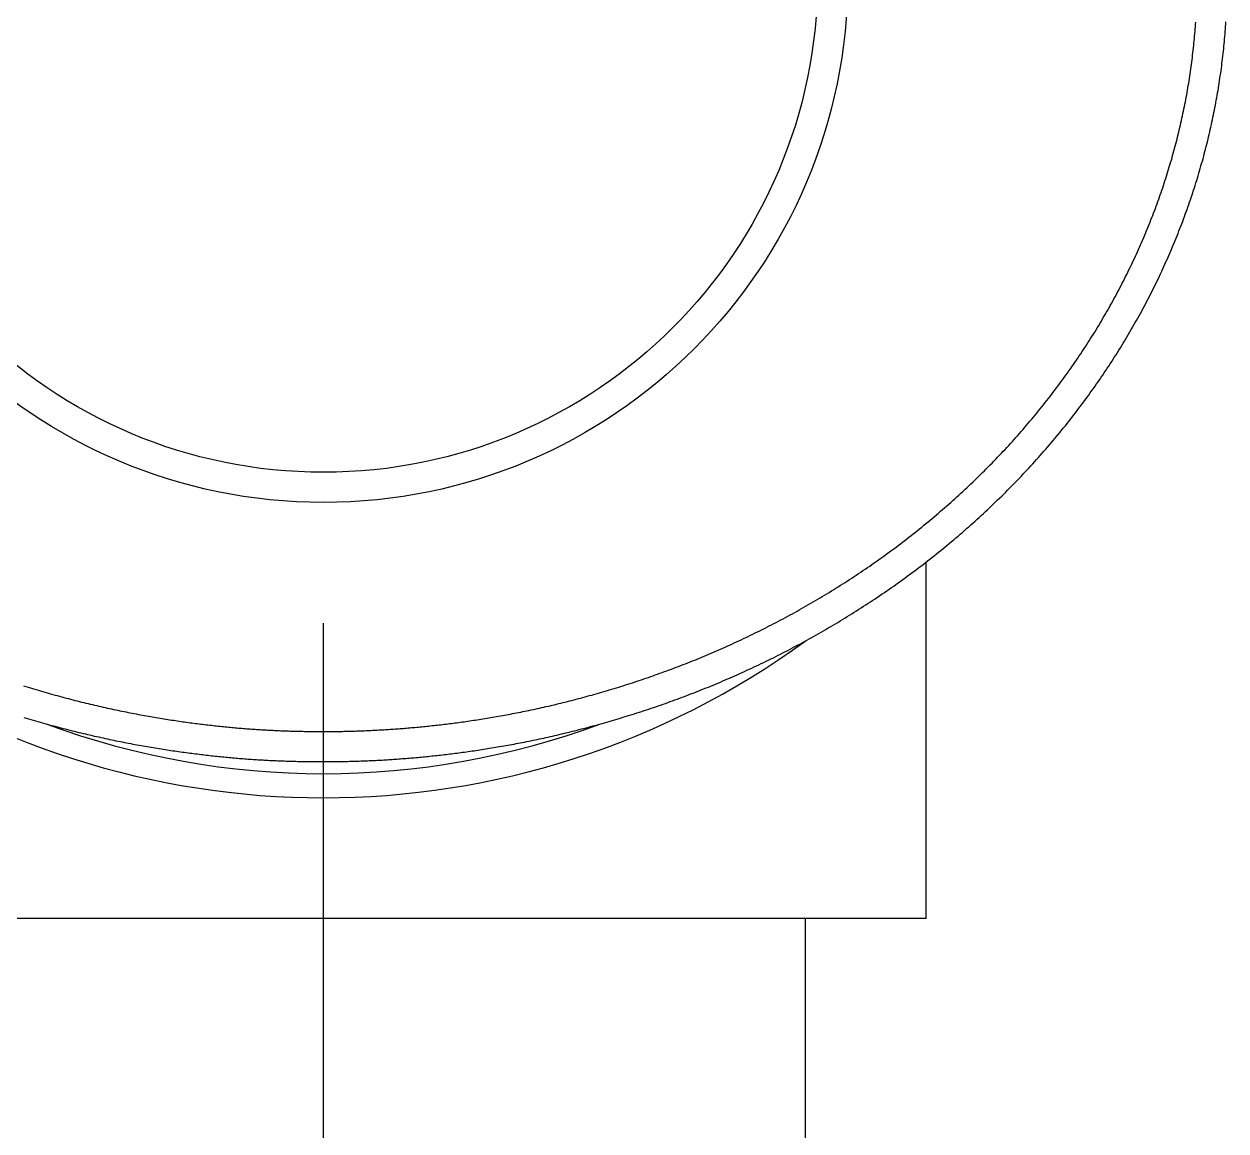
# Model space of a CAD drawing. Extents: x -10.3 to 60.5, y -16.9 to 56.6.
# Drawn here: x 48.55 to 58.53, y 38.24 to 47.42 of the extents above; entities that cross this region are included whole.
import ezdxf

# ---------------------------------------------------------------- set-up
doc = ezdxf.new("R2010")
doc.units = 0
doc.linetypes.add('CENTER', pattern=[50.8, 31.75, -6.35, 6.35, -6.35])
doc.layers.get('0').update_dxf_attribs({"linetype": 'CONTINUOUS'})
doc.layers.add('CENTER', color=1, linetype='CENTER')

msp = doc.modelspace()

# ---------------------------------------------------------------- linework, layer by layer
at = {"color": 7, "linetype": 'CONTINUOUS'}
for p, q in [((56.0368, 40), (56.0368, 42.9552)), ((56.0368, 40), (46.0368, 40)), ((55.0368, 0.3), (55.0368, 40))]:
    msp.add_line(p, q, dxfattribs=at)
at = {"color": 7}
for points in [[(51.0368, 41.3, 0), (51.0503, 41.3, 0), (51.0638, 41.3, 0), (51.0774, 41.3001, 0), (51.0909, 41.3002, 0), (51.1044, 41.3002, 0), (51.1179, 41.3004, 0), (51.1313, 41.3005, 0), (51.1448, 41.3006, 0), (51.1583, 41.3008, 0), (51.1718, 41.301, 0), (51.1853, 41.3012, 0), (51.1988, 41.3014, 0), (51.2123, 41.3017, 0), (51.2258, 41.302, 0), (51.2392, 41.3023, 0), (51.2527, 41.3026, 0), (51.2662, 41.3029, 0), (51.2797, 41.3033, 0), (51.2933, 41.3037, 0), (51.3068, 41.3041, 0), (51.3203, 41.3045, 0), (51.3338, 41.305, 0), (51.3474, 41.3054, 0), (51.3609, 41.3059, 0), (51.3745, 41.3064, 0), (51.3881, 41.307, 0), (51.4017, 41.3075, 0), (51.4153, 41.3081, 0), (51.4289, 41.3087, 0), (51.4425, 41.3094, 0), (51.4561, 41.31, 0), (51.4698, 41.3107, 0), (51.4835, 41.3114, 0), (51.4972, 41.3121, 0), (51.5109, 41.3128, 0), (51.5246, 41.3136, 0), (51.5384, 41.3144, 0), (51.5522, 41.3152, 0), (51.566, 41.3161, 0), (51.5798, 41.3169, 0), (51.5936, 41.3178, 0), (51.6075, 41.3187, 0), (51.6214, 41.3197, 0), (51.6353, 41.3206, 0), (51.6493, 41.3216, 0), (51.6632, 41.3226, 0), (51.6772, 41.3237, 0), (51.6913, 41.3247, 0), (51.7053, 41.3258, 0), (51.7194, 41.3269, 0), (51.7336, 41.3281, 0), (51.7477, 41.3292, 0), (51.7619, 41.3304, 0), (51.7761, 41.3316, 0), (51.7904, 41.3329, 0), (51.8047, 41.3342, 0), (51.819, 41.3354, 0), (51.8334, 41.3368, 0), (51.8478, 41.3381, 0), (51.8622, 41.3395, 0), (51.8767, 41.3409, 0), (51.8912, 41.3423, 0), (51.9058, 41.3438, 0), (51.9204, 41.3453, 0), (51.9351, 41.3468, 0), (51.9498, 41.3483, 0), (51.9645, 41.3499, 0), (51.9793, 41.3515, 0), (51.9941, 41.3532, 0), (52.009, 41.3548, 0), (52.024, 41.3565, 0), (52.0389, 41.3583, 0), (52.054, 41.36, 0), (52.069, 41.3618, 0), (52.0842, 41.3637, 0), (52.0994, 41.3656, 0), (52.1146, 41.3675, 0), (52.1299, 41.3694, 0), (52.1452, 41.3714, 0), (52.1606, 41.3734, 0), (52.1761, 41.3754, 0), (52.1916, 41.3775, 0), (52.2072, 41.3796, 0), (52.2228, 41.3818, 0), (52.2385, 41.384, 0), (52.2543, 41.3862, 0), (52.2701, 41.3885, 0), (52.286, 41.3908, 0), (52.302, 41.3932, 0), (52.318, 41.3955, 0), (52.3341, 41.398, 0), (52.3503, 41.4005, 0), (52.3665, 41.403, 0), (52.3828, 41.4055, 0), (52.3992, 41.4081, 0), (52.4156, 41.4108, 0), (52.4321, 41.4135, 0), (52.4487, 41.4162, 0), (52.4653, 41.419, 0), (52.482, 41.4218, 0), (52.4988, 41.4247, 0), (52.5156, 41.4276, 0), (52.5325, 41.4306, 0), (52.5495, 41.4336, 0), (52.5665, 41.4366, 0), (52.5836, 41.4397, 0), (52.6007, 41.4429, 0), (52.618, 41.4461, 0), (52.6352, 41.4493, 0), (52.6526, 41.4526, 0), (52.67, 41.456, 0), (52.6874, 41.4594, 0), (52.705, 41.4628, 0), (52.7225, 41.4663, 0), (52.7402, 41.4699, 0), (52.7579, 41.4735, 0), (52.7756, 41.4771, 0), (52.7934, 41.4808, 0), (52.8113, 41.4846, 0), (52.8292, 41.4884, 0), (52.8472, 41.4922, 0), (52.8652, 41.4961, 0), (52.8832, 41.5001, 0), (52.9013, 41.5041, 0), (52.9195, 41.5082, 0), (52.9377, 41.5123, 0), (52.9559, 41.5165, 0), (52.9742, 41.5207, 0), (52.9926, 41.525, 0), (53.011, 41.5293, 0), (53.0294, 41.5337, 0), (53.0478, 41.5382, 0), (53.0664, 41.5427, 0), (53.0849, 41.5472, 0), (53.1035, 41.5519, 0), (53.1221, 41.5565, 0), (53.1408, 41.5613, 0), (53.1595, 41.566, 0), (53.1783, 41.5709, 0), (53.1971, 41.5758, 0), (53.2159, 41.5807, 0), (53.2348, 41.5857, 0), (53.2537, 41.5908, 0), (53.2726, 41.5959, 0), (53.2916, 41.6011, 0), (53.3106, 41.6063, 0), (53.3296, 41.6116, 0), (53.3487, 41.6169, 0), (53.3678, 41.6223, 0), (53.3869, 41.6278, 0), (53.4061, 41.6333, 0), (53.4253, 41.6389, 0), (53.4445, 41.6445, 0), (53.4638, 41.6502, 0), (53.4831, 41.6559, 0), (53.5024, 41.6617, 0), (53.5217, 41.6676, 0), (53.5411, 41.6735, 0), (53.5605, 41.6795, 0), (53.5799, 41.6856, 0), (53.5994, 41.6917, 0), (53.6188, 41.6978, 0), (53.6383, 41.704, 0), (53.6579, 41.7103, 0), (53.6774, 41.7167, 0), (53.697, 41.7231, 0), (53.7166, 41.7295, 0), (53.7362, 41.736, 0), (53.7558, 41.7426, 0), (53.7754, 41.7493, 0), (53.7951, 41.756, 0), (53.8148, 41.7627, 0), (53.8345, 41.7695, 0), (53.8542, 41.7764, 0), (53.8739, 41.7834, 0), (53.8937, 41.7904, 0), (53.9134, 41.7975, 0), (53.9332, 41.8046, 0), (53.953, 41.8118, 0), (53.9728, 41.819, 0), (53.9926, 41.8264, 0), (54.0125, 41.8337, 0), (54.0323, 41.8412, 0), (54.0522, 41.8487, 0), (54.072, 41.8563, 0), (54.0919, 41.8639, 0), (54.1118, 41.8716, 0), (54.1317, 41.8794, 0), (54.1516, 41.8872, 0), (54.1715, 41.8951, 0), (54.1914, 41.903, 0), (54.2113, 41.9111, 0), (54.2312, 41.9191, 0), (54.2511, 41.9273, 0), (54.2711, 41.9355, 0), (54.291, 41.9438, 0), (54.3109, 41.9521, 0), (54.3309, 41.9605, 0), (54.3508, 41.969, 0), (54.3707, 41.9775, 0), (54.3907, 41.9861, 0), (54.4106, 41.9948, 0), (54.4306, 42.0035, 0), (54.4505, 42.0123, 0), (54.4705, 42.0212, 0), (54.4904, 42.0302, 0), (54.5104, 42.0392, 0), (54.5303, 42.0482, 0), (54.5503, 42.0574, 0), (54.5702, 42.0666, 0), (54.5902, 42.0759, 0), (54.6101, 42.0852, 0), (54.6301, 42.0946, 0), (54.65, 42.1041, 0), (54.67, 42.1137, 0), (54.69, 42.1233, 0), (54.7099, 42.133, 0), (54.7298, 42.1427, 0), (54.7498, 42.1525, 0), (54.7697, 42.1624, 0), (54.7897, 42.1724, 0), (54.8096, 42.1824, 0), (54.8295, 42.1925, 0), (54.8494, 42.2027, 0), (54.8693, 42.2129, 0), (54.8892, 42.2232, 0), (54.9091, 42.2336, 0), (54.929, 42.244, 0), (54.9489, 42.2545, 0), (54.9688, 42.2651, 0), (54.9886, 42.2757, 0), (55.0085, 42.2864, 0), (55.0283, 42.2972, 0), (55.0481, 42.308, 0), (55.0679, 42.3189, 0), (55.0877, 42.3299, 0), (55.1075, 42.3409, 0), (55.1273, 42.352, 0), (55.147, 42.3632, 0), (55.1668, 42.3745, 0), (55.1865, 42.3858, 0), (55.2062, 42.3972, 0), (55.2259, 42.4086, 0), (55.2455, 42.4201, 0), (55.2652, 42.4317, 0), (55.2848, 42.4434, 0), (55.3045, 42.4551, 0), (55.3241, 42.4669, 0), (55.3436, 42.4787, 0), (55.3632, 42.4906, 0), (55.3827, 42.5026, 0), (55.4022, 42.5147, 0), (55.4217, 42.5268, 0), (55.4412, 42.539, 0), (55.4606, 42.5513, 0), (55.4801, 42.5636, 0), (55.4995, 42.576, 0), (55.5188, 42.5885, 0), (55.5382, 42.601, 0), (55.5575, 42.6136, 0), (55.5768, 42.6262, 0), (55.5961, 42.639, 0), (55.6153, 42.6518, 0), (55.6345, 42.6646, 0), (55.6537, 42.6776, 0), (55.6728, 42.6906, 0), (55.692, 42.7036, 0), (55.7111, 42.7168, 0), (55.7301, 42.73, 0), (55.7491, 42.7433, 0), (55.7681, 42.7566, 0), (55.7871, 42.77, 0), (55.806, 42.7835, 0), (55.8249, 42.797, 0), (55.8438, 42.8106, 0), (55.8626, 42.8243, 0), (55.8814, 42.838, 0), (55.9002, 42.8518, 0), (55.9189, 42.8657, 0), (55.9376, 42.8797, 0), (55.9562, 42.8936, 0), (55.9748, 42.9077, 0), (55.9933, 42.9218, 0), (56.0119, 42.936, 0), (56.0303, 42.9503, 0), (56.0488, 42.9646, 0), (56.0672, 42.979, 0), (56.0855, 42.9934, 0), (56.1038, 43.0079, 0), (56.1221, 43.0225, 0), (56.1403, 43.0371, 0), (56.1585, 43.0518, 0), (56.1766, 43.0666, 0), (56.1947, 43.0814, 0), (56.2128, 43.0963, 0), (56.2308, 43.1112, 0), (56.2487, 43.1262, 0), (56.2666, 43.1412, 0), (56.2845, 43.1564, 0), (56.3023, 43.1715, 0), (56.32, 43.1867, 0), (56.3378, 43.202, 0), (56.3554, 43.2174, 0), (56.373, 43.2328, 0), (56.3906, 43.2482, 0), (56.4081, 43.2638, 0), (56.4255, 43.2793, 0), (56.4429, 43.295, 0), (56.4603, 43.3106, 0), (56.4776, 43.3264, 0), (56.4948, 43.3422, 0), (56.512, 43.358, 0), (56.5291, 43.3739, 0), (56.5462, 43.3899, 0), (56.5632, 43.4059, 0), (56.5802, 43.422, 0), (56.5971, 43.4381, 0), (56.614, 43.4543, 0), (56.6308, 43.4705, 0), (56.6475, 43.4868, 0), (56.6642, 43.5031, 0), (56.6808, 43.5195, 0), (56.6973, 43.5359, 0), (56.7138, 43.5524, 0), (56.7303, 43.569, 0), (56.7466, 43.5856, 0), (56.7629, 43.6022, 0), (56.7792, 43.6189, 0), (56.7954, 43.6356, 0), (56.8115, 43.6524, 0), (56.8275, 43.6693, 0), (56.8435, 43.6861, 0), (56.8595, 43.7031, 0), (56.8753, 43.7201, 0), (56.8911, 43.7371, 0), (56.9068, 43.7542, 0), (56.9225, 43.7713, 0), (56.9381, 43.7885, 0), (56.9536, 43.8057, 0), (56.9691, 43.8229, 0), (56.9844, 43.8402, 0), (56.9997, 43.8576, 0), (57.015, 43.875, 0), (57.0302, 43.8924, 0), (57.0453, 43.9099, 0), (57.0603, 43.9274, 0), (57.0753, 43.9449, 0), (57.0902, 43.9625, 0), (57.105, 43.9802, 0), (57.1197, 43.9978, 0), (57.1344, 44.0155, 0), (57.149, 44.0333, 0), (57.1635, 44.0511, 0), (57.178, 44.0689, 0), (57.1924, 44.0868, 0), (57.2067, 44.1047, 0), (57.221, 44.1226, 0), (57.2351, 44.1406, 0), (57.2492, 44.1586, 0), (57.2633, 44.1766, 0), (57.2772, 44.1947, 0), (57.2911, 44.2128, 0), (57.3049, 44.231, 0), (57.3186, 44.2492, 0), (57.3323, 44.2674, 0), (57.3459, 44.2856, 0), (57.3594, 44.3039, 0), (57.3728, 44.3222, 0), (57.3862, 44.3405, 0), (57.3994, 44.3589, 0), (57.4126, 44.3773, 0), (57.4258, 44.3958, 0), (57.4388, 44.4142, 0), (57.4518, 44.4327, 0), (57.4647, 44.4512, 0), (57.4775, 44.4698, 0), (57.4903, 44.4884, 0), (57.5029, 44.507, 0), (57.5155, 44.5256, 0), (57.5281, 44.5442, 0), (57.5405, 44.5629, 0), (57.5529, 44.5816, 0), (57.5651, 44.6004, 0), (57.5773, 44.6191, 0), (57.5895, 44.6379, 0), (57.6015, 44.6567, 0), (57.6135, 44.6756, 0), (57.6254, 44.6944, 0), (57.6372, 44.7133, 0), (57.6489, 44.7322, 0), (57.6605, 44.7511, 0), (57.6721, 44.7701, 0), (57.6836, 44.789, 0), (57.695, 44.808, 0), (57.7063, 44.827, 0), (57.7176, 44.846, 0), (57.7287, 44.8651, 0), (57.7398, 44.8842, 0), (57.7508, 44.9032, 0), (57.7618, 44.9224, 0), (57.7726, 44.9415, 0), (57.7834, 44.9606, 0), (57.7941, 44.9798, 0), (57.8047, 44.999, 0), (57.8153, 45.0182, 0), (57.8257, 45.0375, 0), (57.8361, 45.0567, 0), (57.8464, 45.076, 0), (57.8566, 45.0953, 0), (57.8668, 45.1146, 0), (57.8769, 45.1339, 0), (57.8869, 45.1533, 0), (57.8968, 45.1726, 0), (57.9066, 45.192, 0), (57.9164, 45.2114, 0), (57.9261, 45.2308, 0), (57.9357, 45.2503, 0), (57.9452, 45.2697, 0), (57.9547, 45.2892, 0), (57.964, 45.3087, 0), (57.9733, 45.3282, 0), (57.9826, 45.3477, 0), (57.9917, 45.3673, 0), (58.0008, 45.3868, 0), (58.0098, 45.4064, 0), (58.0187, 45.426, 0), (58.0275, 45.4456, 0), (58.0363, 45.4652, 0), (58.0449, 45.4849, 0), (58.0536, 45.5045, 0), (58.0621, 45.5242, 0), (58.0705, 45.5439, 0), (58.0789, 45.5636, 0), (58.0872, 45.5833, 0), (58.0954, 45.603, 0), (58.1035, 45.6228, 0), (58.1116, 45.6425, 0), (58.1196, 45.6623, 0), (58.1275, 45.6821, 0), (58.1353, 45.7019, 0), (58.1431, 45.7217, 0), (58.1508, 45.7415, 0), (58.1584, 45.7613, 0), (58.1659, 45.7812, 0), (58.1733, 45.8011, 0), (58.1807, 45.8209, 0), (58.188, 45.8408, 0), (58.1952, 45.8607, 0), (58.2024, 45.8806, 0), (58.2094, 45.9006, 0), (58.2164, 45.9205, 0), (58.2233, 45.9404, 0), (58.2302, 45.9604, 0), (58.2369, 45.9804, 0), (58.2436, 46.0003, 0), (58.2502, 46.0203, 0), (58.2567, 46.0403, 0), (58.2632, 46.0603, 0), (58.2696, 46.0804, 0), (58.2759, 46.1004, 0), (58.2821, 46.1204, 0), (58.2882, 46.1405, 0), (58.2943, 46.1605, 0), (58.3003, 46.1806, 0), (58.3062, 46.2007, 0), (58.3121, 46.2208, 0), (58.3178, 46.2409, 0), (58.3235, 46.261, 0), (58.3292, 46.2811, 0), (58.3347, 46.3012, 0), (58.3402, 46.3213, 0), (58.3456, 46.3415, 0), (58.3509, 46.3616, 0), (58.3561, 46.3818, 0), (58.3613, 46.4019, 0), (58.3664, 46.4221, 0), (58.3714, 46.4423, 0), (58.3763, 46.4625, 0), (58.3812, 46.4827, 0), (58.386, 46.5029, 0), (58.3907, 46.5231, 0), (58.3953, 46.5433, 0), (58.3999, 46.5635, 0), (58.4043, 46.5837, 0), (58.4088, 46.604, 0), (58.4131, 46.6242, 0), (58.4174, 46.6445, 0), (58.4215, 46.6647, 0), (58.4256, 46.685, 0), (58.4297, 46.7052, 0), (58.4336, 46.7255, 0), (58.4375, 46.7458, 0), (58.4413, 46.7661, 0), (58.4451, 46.7864, 0), (58.4487, 46.8067, 0), (58.4523, 46.827, 0), (58.4558, 46.8473, 0), (58.4592, 46.8676, 0), (58.4626, 46.8879, 0), (58.4659, 46.9082, 0), (58.4691, 46.9285, 0), (58.4722, 46.9489, 0), (58.4753, 46.9692, 0), (58.4783, 46.9895, 0), (58.4812, 47.0099, 0), (58.484, 47.0302, 0), (58.4868, 47.0506, 0), (58.4895, 47.0709, 0), (58.4921, 47.0913, 0), (58.4946, 47.1116, 0), (58.4971, 47.132, 0), (58.4995, 47.1524, 0), (58.5018, 47.1727, 0), (58.504, 47.1931, 0), (58.5062, 47.2135, 0), (58.5083, 47.2339, 0), (58.5103, 47.2542, 0), (58.5123, 47.2746, 0), (58.5141, 47.295, 0), (58.5159, 47.3154, 0), (58.5176, 47.3358, 0), (58.5193, 47.3562, 0), (58.5209, 47.3766, 0), (58.5224, 47.397, 0), (58.5238, 47.4174, 0), (58.5251, 47.4378, 0)], [(51.0368, 41.55, 0), (51.0499, 41.55, 0), (51.0631, 41.55, 0), (51.0762, 41.5501, 0), (51.0893, 41.5502, 0), (51.1024, 41.5502, 0), (51.1155, 41.5503, 0), (51.1286, 41.5505, 0), (51.1417, 41.5506, 0), (51.1548, 41.5508, 0), (51.1679, 41.551, 0), (51.181, 41.5512, 0), (51.1941, 41.5514, 0), (51.2072, 41.5517, 0), (51.2203, 41.5519, 0), (51.2334, 41.5522, 0), (51.2465, 41.5525, 0), (51.2596, 41.5528, 0), (51.2727, 41.5532, 0), (51.2859, 41.5536, 0), (51.299, 41.554, 0), (51.3121, 41.5544, 0), (51.3253, 41.5548, 0), (51.3384, 41.5553, 0), (51.3516, 41.5557, 0), (51.3647, 41.5562, 0), (51.3779, 41.5568, 0), (51.3911, 41.5573, 0), (51.4043, 41.5579, 0), (51.4175, 41.5585, 0), (51.4308, 41.5591, 0), (51.444, 41.5597, 0), (51.4573, 41.5604, 0), (51.4706, 41.5611, 0), (51.4839, 41.5618, 0), (51.4972, 41.5625, 0), (51.5105, 41.5632, 0), (51.5239, 41.564, 0), (51.5373, 41.5648, 0), (51.5507, 41.5656, 0), (51.5641, 41.5664, 0), (51.5775, 41.5673, 0), (51.591, 41.5682, 0), (51.6045, 41.5691, 0), (51.618, 41.57, 0), (51.6316, 41.571, 0), (51.6451, 41.572, 0), (51.6587, 41.573, 0), (51.6723, 41.574, 0), (51.686, 41.5751, 0), (51.6997, 41.5762, 0), (51.7134, 41.5773, 0), (51.7272, 41.5784, 0), (51.7409, 41.5796, 0), (51.7547, 41.5807, 0), (51.7686, 41.5819, 0), (51.7825, 41.5832, 0), (51.7964, 41.5844, 0), (51.8103, 41.5857, 0), (51.8243, 41.587, 0), (51.8384, 41.5883, 0), (51.8524, 41.5897, 0), (51.8665, 41.5911, 0), (51.8807, 41.5925, 0), (51.8949, 41.594, 0), (51.9091, 41.5954, 0), (51.9233, 41.5969, 0), (51.9377, 41.5985, 0), (51.952, 41.6, 0), (51.9664, 41.6016, 0), (51.9809, 41.6032, 0), (51.9954, 41.6049, 0), (52.0099, 41.6066, 0), (52.0245, 41.6083, 0), (52.0392, 41.6101, 0), (52.0538, 41.6118, 0), (52.0686, 41.6136, 0), (52.0834, 41.6155, 0), (52.0982, 41.6174, 0), (52.1131, 41.6193, 0), (52.1281, 41.6213, 0), (52.1431, 41.6232, 0), (52.1582, 41.6253, 0), (52.1733, 41.6273, 0), (52.1885, 41.6294, 0), (52.2037, 41.6315, 0), (52.219, 41.6337, 0), (52.2344, 41.6359, 0), (52.2498, 41.6382, 0), (52.2653, 41.6404, 0), (52.2809, 41.6428, 0), (52.2965, 41.6451, 0), (52.3122, 41.6475, 0), (52.3279, 41.65, 0), (52.3438, 41.6525, 0), (52.3596, 41.655, 0), (52.3756, 41.6576, 0), (52.3916, 41.6602, 0), (52.4077, 41.6628, 0), (52.4239, 41.6655, 0), (52.4401, 41.6683, 0), (52.4563, 41.6711, 0), (52.4727, 41.6739, 0), (52.4891, 41.6768, 0), (52.5056, 41.6797, 0), (52.5221, 41.6827, 0), (52.5387, 41.6857, 0), (52.5553, 41.6887, 0), (52.572, 41.6918, 0), (52.5888, 41.695, 0), (52.6056, 41.6982, 0), (52.6225, 41.7014, 0), (52.6395, 41.7047, 0), (52.6565, 41.7081, 0), (52.6735, 41.7115, 0), (52.6906, 41.7149, 0), (52.7078, 41.7184, 0), (52.7251, 41.7219, 0), (52.7423, 41.7255, 0), (52.7597, 41.7292, 0), (52.7771, 41.7329, 0), (52.7945, 41.7366, 0), (52.812, 41.7404, 0), (52.8295, 41.7442, 0), (52.8471, 41.7481, 0), (52.8647, 41.7521, 0), (52.8823, 41.7561, 0), (52.9, 41.7602, 0), (52.9178, 41.7643, 0), (52.9356, 41.7684, 0), (52.9534, 41.7726, 0), (52.9713, 41.7769, 0), (52.9892, 41.7812, 0), (53.0072, 41.7856, 0), (53.0252, 41.79, 0), (53.0432, 41.7945, 0), (53.0613, 41.799, 0), (53.0794, 41.8036, 0), (53.0976, 41.8082, 0), (53.1158, 41.8129, 0), (53.134, 41.8177, 0), (53.1523, 41.8225, 0), (53.1706, 41.8273, 0), (53.1889, 41.8322, 0), (53.2073, 41.8372, 0), (53.2257, 41.8422, 0), (53.2441, 41.8473, 0), (53.2626, 41.8524, 0), (53.2811, 41.8576, 0), (53.2996, 41.8628, 0), (53.3182, 41.8681, 0), (53.3368, 41.8735, 0), (53.3554, 41.8789, 0), (53.3741, 41.8844, 0), (53.3927, 41.8899, 0), (53.4115, 41.8954, 0), (53.4302, 41.9011, 0), (53.449, 41.9068, 0), (53.4677, 41.9125, 0), (53.4865, 41.9183, 0), (53.5054, 41.9242, 0), (53.5242, 41.9301, 0), (53.5431, 41.9361, 0), (53.562, 41.9421, 0), (53.581, 41.9482, 0), (53.5999, 41.9543, 0), (53.6189, 41.9605, 0), (53.6379, 41.9668, 0), (53.6569, 41.9731, 0), (53.6759, 41.9795, 0), (53.695, 41.9859, 0), (53.714, 41.9924, 0), (53.7331, 41.999, 0), (53.7522, 42.0056, 0), (53.7713, 42.0123, 0), (53.7905, 42.019, 0), (53.8096, 42.0258, 0), (53.8288, 42.0327, 0), (53.8479, 42.0396, 0), (53.8671, 42.0466, 0), (53.8863, 42.0536, 0), (53.9055, 42.0607, 0), (53.9248, 42.0679, 0), (53.944, 42.0751, 0), (53.9632, 42.0824, 0), (53.9825, 42.0897, 0), (54.0017, 42.0971, 0), (54.021, 42.1046, 0), (54.0403, 42.1121, 0), (54.0596, 42.1197, 0), (54.0789, 42.1273, 0), (54.0982, 42.135, 0), (54.1175, 42.1428, 0), (54.1368, 42.1506, 0), (54.1561, 42.1585, 0), (54.1754, 42.1665, 0), (54.1947, 42.1745, 0), (54.214, 42.1826, 0), (54.2333, 42.1907, 0), (54.2527, 42.1989, 0), (54.272, 42.2072, 0), (54.2913, 42.2155, 0), (54.3106, 42.2239, 0), (54.3299, 42.2324, 0), (54.3492, 42.2409, 0), (54.3686, 42.2495, 0), (54.3879, 42.2582, 0), (54.4072, 42.2669, 0), (54.4265, 42.2757, 0), (54.4459, 42.2845, 0), (54.4652, 42.2935, 0), (54.4845, 42.3024, 0), (54.5039, 42.3115, 0), (54.5232, 42.3206, 0), (54.5425, 42.3298, 0), (54.5618, 42.339, 0), (54.5812, 42.3484, 0), (54.6005, 42.3577, 0), (54.6198, 42.3672, 0), (54.6391, 42.3767, 0), (54.6584, 42.3863, 0), (54.6777, 42.3959, 0), (54.697, 42.4056, 0), (54.7163, 42.4154, 0), (54.7356, 42.4252, 0), (54.7548, 42.4351, 0), (54.7741, 42.4451, 0), (54.7934, 42.4551, 0), (54.8126, 42.4652, 0), (54.8318, 42.4754, 0), (54.8511, 42.4856, 0), (54.8703, 42.4959, 0), (54.8895, 42.5063, 0), (54.9087, 42.5167, 0), (54.9279, 42.5272, 0), (54.947, 42.5377, 0), (54.9662, 42.5484, 0), (54.9853, 42.5591, 0), (55.0045, 42.5698, 0), (55.0236, 42.5806, 0), (55.0427, 42.5915, 0), (55.0617, 42.6024, 0), (55.0808, 42.6135, 0), (55.0999, 42.6245, 0), (55.1189, 42.6357, 0), (55.1379, 42.6469, 0), (55.1569, 42.6581, 0), (55.1759, 42.6695, 0), (55.1948, 42.6809, 0), (55.2138, 42.6923, 0), (55.2327, 42.7039, 0), (55.2516, 42.7155, 0), (55.2704, 42.7271, 0), (55.2893, 42.7389, 0), (55.3081, 42.7506, 0), (55.3269, 42.7625, 0), (55.3457, 42.7744, 0), (55.3644, 42.7864, 0), (55.3832, 42.7984, 0), (55.4019, 42.8106, 0), (55.4206, 42.8227, 0), (55.4392, 42.835, 0), (55.4578, 42.8473, 0), (55.4764, 42.8597, 0), (55.495, 42.8721, 0), (55.5135, 42.8846, 0), (55.532, 42.8972, 0), (55.5505, 42.9098, 0), (55.569, 42.9225, 0), (55.5874, 42.9352, 0), (55.6058, 42.9481, 0), (55.6241, 42.961, 0), (55.6425, 42.9739, 0), (55.6608, 42.9869, 0), (55.679, 43, 0), (55.6972, 43.0132, 0), (55.7154, 43.0264, 0), (55.7336, 43.0396, 0), (55.7517, 43.053, 0), (55.7698, 43.0664, 0), (55.7878, 43.0798, 0), (55.8058, 43.0934, 0), (55.8238, 43.1069, 0), (55.8417, 43.1206, 0), (55.8596, 43.1343, 0), (55.8774, 43.148, 0), (55.8952, 43.1619, 0), (55.913, 43.1758, 0), (55.9307, 43.1897, 0), (55.9484, 43.2037, 0), (55.966, 43.2178, 0), (55.9836, 43.2319, 0), (56.0011, 43.2461, 0), (56.0186, 43.2603, 0), (56.0361, 43.2746, 0), (56.0535, 43.289, 0), (56.0709, 43.3034, 0), (56.0882, 43.3178, 0), (56.1055, 43.3324, 0), (56.1227, 43.3469, 0), (56.1399, 43.3616, 0), (56.157, 43.3763, 0), (56.1741, 43.391, 0), (56.1911, 43.4058, 0), (56.2081, 43.4207, 0), (56.2251, 43.4356, 0), (56.2419, 43.4506, 0), (56.2588, 43.4656, 0), (56.2756, 43.4806, 0), (56.2923, 43.4958, 0), (56.309, 43.511, 0), (56.3256, 43.5262, 0), (56.3422, 43.5415, 0), (56.3587, 43.5568, 0), (56.3752, 43.5722, 0), (56.3916, 43.5876, 0), (56.4079, 43.6031, 0), (56.4242, 43.6187, 0), (56.4405, 43.6343, 0), (56.4566, 43.6499, 0), (56.4728, 43.6656, 0), (56.4888, 43.6813, 0), (56.5049, 43.6971, 0), (56.5208, 43.713, 0), (56.5367, 43.7289, 0), (56.5525, 43.7448, 0), (56.5683, 43.7608, 0), (56.584, 43.7768, 0), (56.5997, 43.7929, 0), (56.6153, 43.809, 0), (56.6308, 43.8252, 0), (56.6463, 43.8414, 0), (56.6617, 43.8577, 0), (56.677, 43.874, 0), (56.6923, 43.8903, 0), (56.7075, 43.9067, 0), (56.7226, 43.9232, 0), (56.7377, 43.9397, 0), (56.7527, 43.9562, 0), (56.7677, 43.9728, 0), (56.7825, 43.9894, 0), (56.7973, 44.0061, 0), (56.8121, 44.0228, 0), (56.8268, 44.0395, 0), (56.8414, 44.0563, 0), (56.8559, 44.0731, 0), (56.8704, 44.0899, 0), (56.8848, 44.1068, 0), (56.8991, 44.1238, 0), (56.9134, 44.1407, 0), (56.9276, 44.1577, 0), (56.9417, 44.1748, 0), (56.9557, 44.1919, 0), (56.9697, 44.209, 0), (56.9836, 44.2261, 0), (56.9975, 44.2433, 0), (57.0112, 44.2605, 0), (57.025, 44.2778, 0), (57.0386, 44.2951, 0), (57.0521, 44.3124, 0), (57.0656, 44.3297, 0), (57.079, 44.3471, 0), (57.0924, 44.3645, 0), (57.1057, 44.382, 0), (57.1189, 44.3995, 0), (57.132, 44.417, 0), (57.1451, 44.4345, 0), (57.158, 44.4521, 0), (57.171, 44.4697, 0), (57.1838, 44.4873, 0), (57.1966, 44.505, 0), (57.2093, 44.5227, 0), (57.2219, 44.5404, 0), (57.2344, 44.5581, 0), (57.2469, 44.5759, 0), (57.2593, 44.5937, 0), (57.2716, 44.6115, 0), (57.2839, 44.6294, 0), (57.296, 44.6473, 0), (57.3081, 44.6652, 0), (57.3201, 44.6831, 0), (57.3321, 44.701, 0), (57.344, 44.719, 0), (57.3558, 44.737, 0), (57.3675, 44.755, 0), (57.3791, 44.7731, 0), (57.3907, 44.7911, 0), (57.4022, 44.8092, 0), (57.4136, 44.8273, 0), (57.4249, 44.8454, 0), (57.4362, 44.8636, 0), (57.4474, 44.8817, 0), (57.4585, 44.8999, 0), (57.4695, 44.9181, 0), (57.4805, 44.9364, 0), (57.4913, 44.9546, 0), (57.5021, 44.9729, 0), (57.5128, 44.9911, 0), (57.5235, 45.0094, 0), (57.5341, 45.0278, 0), (57.5445, 45.0461, 0), (57.555, 45.0645, 0), (57.5653, 45.0828, 0), (57.5756, 45.1012, 0), (57.5858, 45.1197, 0), (57.5959, 45.1381, 0), (57.6059, 45.1565, 0), (57.6159, 45.175, 0), (57.6258, 45.1935, 0), (57.6356, 45.212, 0), (57.6453, 45.2305, 0), (57.655, 45.2491, 0), (57.6646, 45.2676, 0), (57.6741, 45.2862, 0), (57.6835, 45.3048, 0), (57.6929, 45.3234, 0), (57.7022, 45.342, 0), (57.7114, 45.3606, 0), (57.7205, 45.3793, 0), (57.7296, 45.398, 0), (57.7386, 45.4167, 0), (57.7475, 45.4354, 0), (57.7563, 45.4541, 0), (57.7651, 45.4728, 0), (57.7738, 45.4916, 0), (57.7824, 45.5103, 0), (57.7909, 45.5291, 0), (57.7994, 45.5479, 0), (57.8078, 45.5667, 0), (57.8161, 45.5855, 0), (57.8243, 45.6043, 0), (57.8325, 45.6232, 0), (57.8406, 45.6421, 0), (57.8486, 45.6609, 0), (57.8566, 45.6798, 0), (57.8644, 45.6987, 0), (57.8722, 45.7176, 0), (57.88, 45.7366, 0), (57.8876, 45.7555, 0), (57.8952, 45.7745, 0), (57.9027, 45.7934, 0), (57.9101, 45.8124, 0), (57.9175, 45.8314, 0), (57.9248, 45.8504, 0), (57.932, 45.8694, 0), (57.9391, 45.8884, 0), (57.9462, 45.9074, 0), (57.9531, 45.9265, 0), (57.9601, 45.9455, 0), (57.9669, 45.9646, 0), (57.9737, 45.9837, 0), (57.9803, 46.0028, 0), (57.987, 46.0219, 0), (57.9935, 46.041, 0), (58, 46.0601, 0), (58.0064, 46.0792, 0), (58.0127, 46.0983, 0), (58.0189, 46.1175, 0), (58.0251, 46.1366, 0), (58.0312, 46.1558, 0), (58.0373, 46.175, 0), (58.0432, 46.1942, 0), (58.0491, 46.2133, 0), (58.0549, 46.2325, 0), (58.0606, 46.2517, 0), (58.0663, 46.271, 0), (58.0719, 46.2902, 0), (58.0774, 46.3094, 0), (58.0829, 46.3286, 0), (58.0883, 46.3479, 0), (58.0936, 46.3671, 0), (58.0988, 46.3864, 0), (58.1039, 46.4057, 0), (58.109, 46.4249, 0), (58.114, 46.4442, 0), (58.119, 46.4635, 0), (58.1238, 46.4828, 0), (58.1286, 46.5021, 0), (58.1334, 46.5214, 0), (58.138, 46.5407, 0), (58.1426, 46.5601, 0), (58.1471, 46.5794, 0), (58.1515, 46.5987, 0), (58.1559, 46.6181, 0), (58.1602, 46.6374, 0), (58.1644, 46.6568, 0), (58.1685, 46.6761, 0), (58.1726, 46.6955, 0), (58.1766, 46.7148, 0), (58.1805, 46.7342, 0), (58.1844, 46.7536, 0), (58.1882, 46.773, 0), (58.1919, 46.7924, 0), (58.1955, 46.8118, 0), (58.1991, 46.8312, 0), (58.2026, 46.8506, 0), (58.206, 46.87, 0), (58.2094, 46.8894, 0), (58.2127, 46.9088, 0), (58.2159, 46.9282, 0), (58.219, 46.9477, 0), (58.2221, 46.9671, 0), (58.2251, 46.9865, 0), (58.228, 47.006, 0), (58.2309, 47.0254, 0), (58.2336, 47.0449, 0), (58.2364, 47.0643, 0), (58.239, 47.0838, 0), (58.2416, 47.1032, 0), (58.2441, 47.1227, 0), (58.2465, 47.1421, 0), (58.2488, 47.1616, 0), (58.2511, 47.1811, 0), (58.2533, 47.2005, 0), (58.2555, 47.22, 0), (58.2576, 47.2395, 0), (58.2596, 47.2589, 0), (58.2615, 47.2784, 0), (58.2633, 47.2979, 0), (58.2651, 47.3174, 0), (58.2668, 47.3369, 0), (58.2685, 47.3564, 0), (58.2701, 47.3759, 0), (58.2716, 47.3953, 0), (58.273, 47.4148, 0), (58.2744, 47.4343, 0)], [(48.5484, 41.9299, 0), (48.5673, 41.924, 0), (48.5861, 41.9181, 0), (48.605, 41.9123, 0), (48.6238, 41.9066, 0), (48.6425, 41.9009, 0), (48.6613, 41.8953, 0), (48.68, 41.8897, 0), (48.6987, 41.8842, 0), (48.7173, 41.8788, 0), (48.736, 41.8734, 0), (48.7546, 41.868, 0), (48.7732, 41.8628, 0), (48.7917, 41.8575, 0), (48.8102, 41.8524, 0), (48.8287, 41.8473, 0), (48.8472, 41.8422, 0), (48.8656, 41.8372, 0), (48.884, 41.8323, 0), (48.9023, 41.8274, 0), (48.9206, 41.8225, 0), (48.9389, 41.8177, 0), (48.9572, 41.813, 0), (48.9754, 41.8083, 0), (48.9936, 41.8037, 0), (49.0117, 41.7992, 0), (49.0298, 41.7947, 0), (49.0478, 41.7902, 0), (49.0658, 41.7858, 0), (49.0838, 41.7814, 0), (49.1018, 41.7771, 0), (49.1196, 41.7729, 0), (49.1375, 41.7687, 0), (49.1553, 41.7645, 0), (49.1731, 41.7605, 0), (49.1908, 41.7564, 0), (49.2084, 41.7524, 0), (49.2261, 41.7485, 0), (49.2436, 41.7446, 0), (49.2612, 41.7407, 0), (49.2786, 41.7369, 0), (49.2961, 41.7332, 0), (49.3134, 41.7295, 0), (49.3308, 41.7259, 0), (49.348, 41.7223, 0), (49.3653, 41.7187, 0), (49.3824, 41.7152, 0), (49.3996, 41.7118, 0), (49.4166, 41.7084, 0), (49.4336, 41.705, 0), (49.4506, 41.7017, 0), (49.4675, 41.6985, 0), (49.4843, 41.6952, 0), (49.5011, 41.6921, 0), (49.5179, 41.689, 0), (49.5345, 41.6859, 0), (49.5511, 41.6829, 0), (49.5677, 41.6799, 0), (49.5842, 41.6769, 0), (49.6006, 41.674, 0), (49.617, 41.6712, 0), (49.6333, 41.6684, 0), (49.6495, 41.6656, 0), (49.6657, 41.6629, 0), (49.6818, 41.6603, 0), (49.6978, 41.6576, 0), (49.7138, 41.655, 0), (49.7297, 41.6525, 0), (49.7456, 41.65, 0), (49.7614, 41.6476, 0), (49.7771, 41.6451, 0), (49.7927, 41.6428, 0), (49.8083, 41.6404, 0), (49.8238, 41.6382, 0), (49.8392, 41.6359, 0), (49.8546, 41.6337, 0), (49.8699, 41.6315, 0), (49.8851, 41.6294, 0), (49.9003, 41.6273, 0), (49.9154, 41.6252, 0), (49.9305, 41.6232, 0), (49.9455, 41.6212, 0), (49.9605, 41.6192, 0), (49.9754, 41.6173, 0), (49.9902, 41.6154, 0), (50.005, 41.6135, 0), (50.0198, 41.6116, 0), (50.0345, 41.6098, 0), (50.0491, 41.608, 0), (50.0637, 41.6063, 0), (50.0783, 41.6046, 0), (50.0928, 41.6029, 0), (50.1072, 41.6012, 0), (50.1217, 41.5996, 0), (50.136, 41.598, 0), (50.1503, 41.5964, 0), (50.1646, 41.5949, 0), (50.1789, 41.5934, 0), (50.193, 41.5919, 0), (50.2072, 41.5905, 0), (50.2213, 41.5891, 0), (50.2354, 41.5877, 0), (50.2494, 41.5863, 0), (50.2634, 41.585, 0), (50.2774, 41.5837, 0), (50.2913, 41.5824, 0), (50.3052, 41.5812, 0), (50.319, 41.5799, 0), (50.3328, 41.5788, 0), (50.3466, 41.5776, 0), (50.3603, 41.5765, 0), (50.3741, 41.5753, 0), (50.3877, 41.5743, 0), (50.4014, 41.5732, 0), (50.415, 41.5722, 0), (50.4286, 41.5712, 0), (50.4422, 41.5702, 0), (50.4557, 41.5692, 0), (50.4693, 41.5683, 0), (50.4827, 41.5674, 0), (50.4962, 41.5665, 0), (50.5096, 41.5657, 0), (50.5231, 41.5649, 0), (50.5365, 41.5641, 0), (50.5498, 41.5633, 0), (50.5632, 41.5625, 0), (50.5765, 41.5618, 0), (50.5898, 41.5611, 0), (50.6031, 41.5604, 0), (50.6164, 41.5598, 0), (50.6297, 41.5591, 0), (50.6429, 41.5585, 0), (50.6562, 41.5579, 0), (50.6694, 41.5574, 0), (50.6826, 41.5568, 0), (50.6958, 41.5563, 0), (50.7089, 41.5558, 0), (50.7221, 41.5553, 0), (50.7353, 41.5549, 0), (50.7484, 41.5545, 0), (50.7615, 41.5541, 0), (50.7747, 41.5537, 0), (50.7878, 41.5533, 0), (50.8009, 41.5529, 0), (50.814, 41.5526, 0), (50.8271, 41.5523, 0), (50.8402, 41.552, 0), (50.8533, 41.5518, 0), (50.8664, 41.5515, 0), (50.8795, 41.5513, 0), (50.8926, 41.5511, 0), (50.9057, 41.5509, 0), (50.9188, 41.5507, 0), (50.9319, 41.5506, 0), (50.945, 41.5504, 0), (50.9581, 41.5503, 0), (50.9712, 41.5502, 0), (50.9843, 41.5501, 0), (50.9974, 41.5501, 0), (51.0105, 41.55, 0), (51.0237, 41.55, 0), (51.0368, 41.55, 0)], [(48.5509, 41.6674, 0), (48.5703, 41.6616, 0), (48.5896, 41.6558, 0), (48.6089, 41.65, 0), (48.6282, 41.6444, 0), (48.6474, 41.6387, 0), (48.6666, 41.6332, 0), (48.6858, 41.6277, 0), (48.705, 41.6222, 0), (48.7241, 41.6169, 0), (48.7432, 41.6115, 0), (48.7622, 41.6063, 0), (48.7813, 41.601, 0), (48.8003, 41.5959, 0), (48.8192, 41.5908, 0), (48.8381, 41.5858, 0), (48.857, 41.5808, 0), (48.8758, 41.5758, 0), (48.8947, 41.571, 0), (48.9134, 41.5662, 0), (48.9321, 41.5614, 0), (48.9508, 41.5567, 0), (48.9695, 41.552, 0), (48.9881, 41.5474, 0), (49.0067, 41.5429, 0), (49.0252, 41.5384, 0), (49.0437, 41.534, 0), (49.0621, 41.5296, 0), (49.0805, 41.5253, 0), (49.0988, 41.521, 0), (49.1171, 41.5168, 0), (49.1354, 41.5126, 0), (49.1536, 41.5085, 0), (49.1718, 41.5044, 0), (49.1899, 41.5004, 0), (49.2079, 41.4965, 0), (49.2259, 41.4926, 0), (49.2439, 41.4887, 0), (49.2618, 41.4849, 0), (49.2797, 41.4812, 0), (49.2975, 41.4775, 0), (49.3152, 41.4738, 0), (49.3329, 41.4702, 0), (49.3505, 41.4666, 0), (49.3681, 41.4631, 0), (49.3856, 41.4597, 0), (49.4031, 41.4563, 0), (49.4205, 41.4529, 0), (49.4379, 41.4496, 0), (49.4552, 41.4463, 0), (49.4724, 41.4431, 0), (49.4896, 41.44, 0), (49.5067, 41.4368, 0), (49.5238, 41.4338, 0), (49.5407, 41.4307, 0), (49.5577, 41.4278, 0), (49.5745, 41.4248, 0), (49.5913, 41.4219, 0), (49.6081, 41.4191, 0), (49.6247, 41.4163, 0), (49.6413, 41.4136, 0), (49.6578, 41.4109, 0), (49.6743, 41.4082, 0), (49.6907, 41.4056, 0), (49.707, 41.403, 0), (49.7233, 41.4005, 0), (49.7395, 41.398, 0), (49.7556, 41.3956, 0), (49.7716, 41.3932, 0), (49.7876, 41.3908, 0), (49.8035, 41.3885, 0), (49.8193, 41.3862, 0), (49.8351, 41.384, 0), (49.8508, 41.3818, 0), (49.8664, 41.3796, 0), (49.882, 41.3775, 0), (49.8975, 41.3754, 0), (49.913, 41.3733, 0), (49.9284, 41.3713, 0), (49.9437, 41.3693, 0), (49.959, 41.3673, 0), (49.9743, 41.3654, 0), (49.9895, 41.3635, 0), (50.0046, 41.3616, 0), (50.0197, 41.3598, 0), (50.0347, 41.358, 0), (50.0497, 41.3562, 0), (50.0647, 41.3545, 0), (50.0795, 41.3528, 0), (50.0944, 41.3511, 0), (50.1092, 41.3494, 0), (50.1239, 41.3478, 0), (50.1386, 41.3462, 0), (50.1533, 41.3447, 0), (50.1679, 41.3432, 0), (50.1825, 41.3417, 0), (50.197, 41.3402, 0), (50.2115, 41.3388, 0), (50.226, 41.3374, 0), (50.2404, 41.336, 0), (50.2547, 41.3347, 0), (50.2691, 41.3334, 0), (50.2834, 41.3321, 0), (50.2976, 41.3308, 0), (50.3119, 41.3296, 0), (50.326, 41.3284, 0), (50.3402, 41.3272, 0), (50.3543, 41.3261, 0), (50.3684, 41.325, 0), (50.3825, 41.3239, 0), (50.3965, 41.3228, 0), (50.4105, 41.3218, 0), (50.4245, 41.3208, 0), (50.4384, 41.3198, 0), (50.4524, 41.3189, 0), (50.4663, 41.3179, 0), (50.4801, 41.317, 0), (50.494, 41.3162, 0), (50.5078, 41.3153, 0), (50.5216, 41.3145, 0), (50.5353, 41.3137, 0), (50.5491, 41.3129, 0), (50.5628, 41.3122, 0), (50.5765, 41.3114, 0), (50.5902, 41.3107, 0), (50.6039, 41.3101, 0), (50.6176, 41.3094, 0), (50.6312, 41.3088, 0), (50.6448, 41.3082, 0), (50.6584, 41.3076, 0), (50.672, 41.307, 0), (50.6856, 41.3065, 0), (50.6992, 41.306, 0), (50.7127, 41.3055, 0), (50.7263, 41.305, 0), (50.7398, 41.3046, 0), (50.7534, 41.3042, 0), (50.7669, 41.3038, 0), (50.7804, 41.3034, 0), (50.7939, 41.303, 0), (50.8074, 41.3027, 0), (50.8209, 41.3024, 0), (50.8344, 41.3021, 0), (50.8479, 41.3018, 0), (50.8614, 41.3016, 0), (50.8748, 41.3013, 0), (50.8883, 41.3011, 0), (50.9018, 41.3009, 0), (50.9153, 41.3007, 0), (50.9288, 41.3006, 0), (50.9423, 41.3004, 0), (50.9557, 41.3003, 0), (50.9692, 41.3002, 0), (50.9827, 41.3001, 0), (50.9962, 41.3001, 0), (51.0098, 41.3, 0), (51.0233, 41.3, 0), (51.0368, 41.3, 0)]]:
    msp.add_polyline3d(points, dxfattribs=at)
at = {"color": 7, "linetype": 'CONTINUOUS'}
for radius in [4.35, 4.1]:
    msp.add_circle((51.0368, 47.8), radius, dxfattribs=at)
for radius, start, end in [(6.8, 233.92743, 306.07257), (6.6, 249.65896, 290.34104)]:
    msp.add_arc((51.0368, 47.8), radius, start, end, dxfattribs=at)
at = {"layer": 'CENTER', "color": 1, "linetype": 'CENTER'}
msp.add_line((51.0368, -2), (51.0368, 56.6), dxfattribs=at)

doc.saveas('drawing.dxf')
